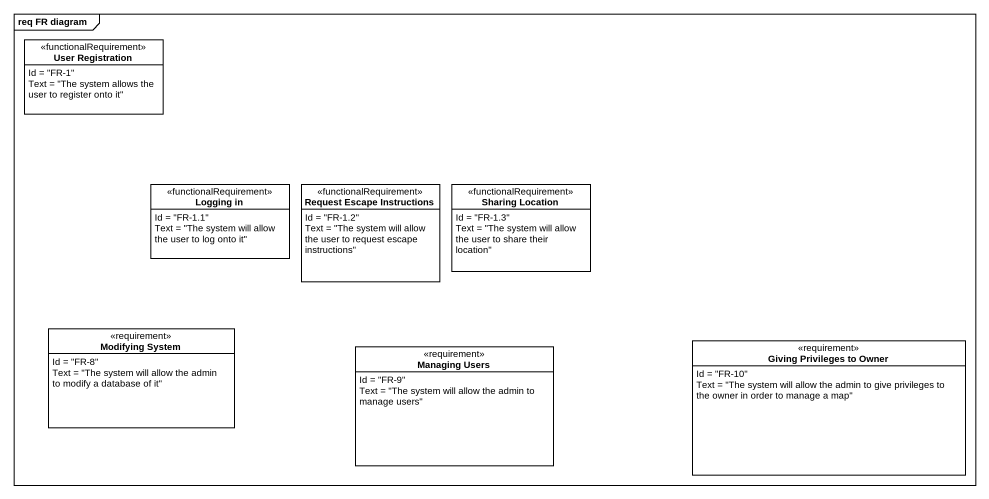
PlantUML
@startuml
mainframe req FR diagram
hide circle
hide empty members
class "User Registration" as User_Registration <<functionalRequirement>> {
  Id = "FR-1"
  Text = "The system allows the user to register onto it"
}
class "Logging in" as Logging_in <<functionalRequirement>> {
  Id = "FR-1.1"
  Text = "The system will allow the user to log onto it"
}
class "Request Escape Instructions" as Request_Escape_Instructions <<functionalRequirement>> {
  Id = "FR-1.2"
  Text = "The system will allow the user to request escape instructions"
}
class "Sharing Location" as Sharing_Location <<functionalRequirement>> {
  Id = "FR-1.3"
  Text = "The system will allow the user to share their location"
}
class "Modifying System" as Modifying_System <<requirement>> {
  Id = "FR-8"
  Text = "The system will allow the admin to modify a database of it"
}
class "Giving Privileges to Owner" as Giving_Privileges_to_Owner <<requirement>> {
  Id = "FR-10"
  Text = "The system will allow the admin to give privileges to the owner in order to manage a map"
}
class "Managing Users" as Managing_Users <<requirement>> {
  Id = "FR-9"
  Text = "The system will allow the admin to manage users"
}
@enduml
